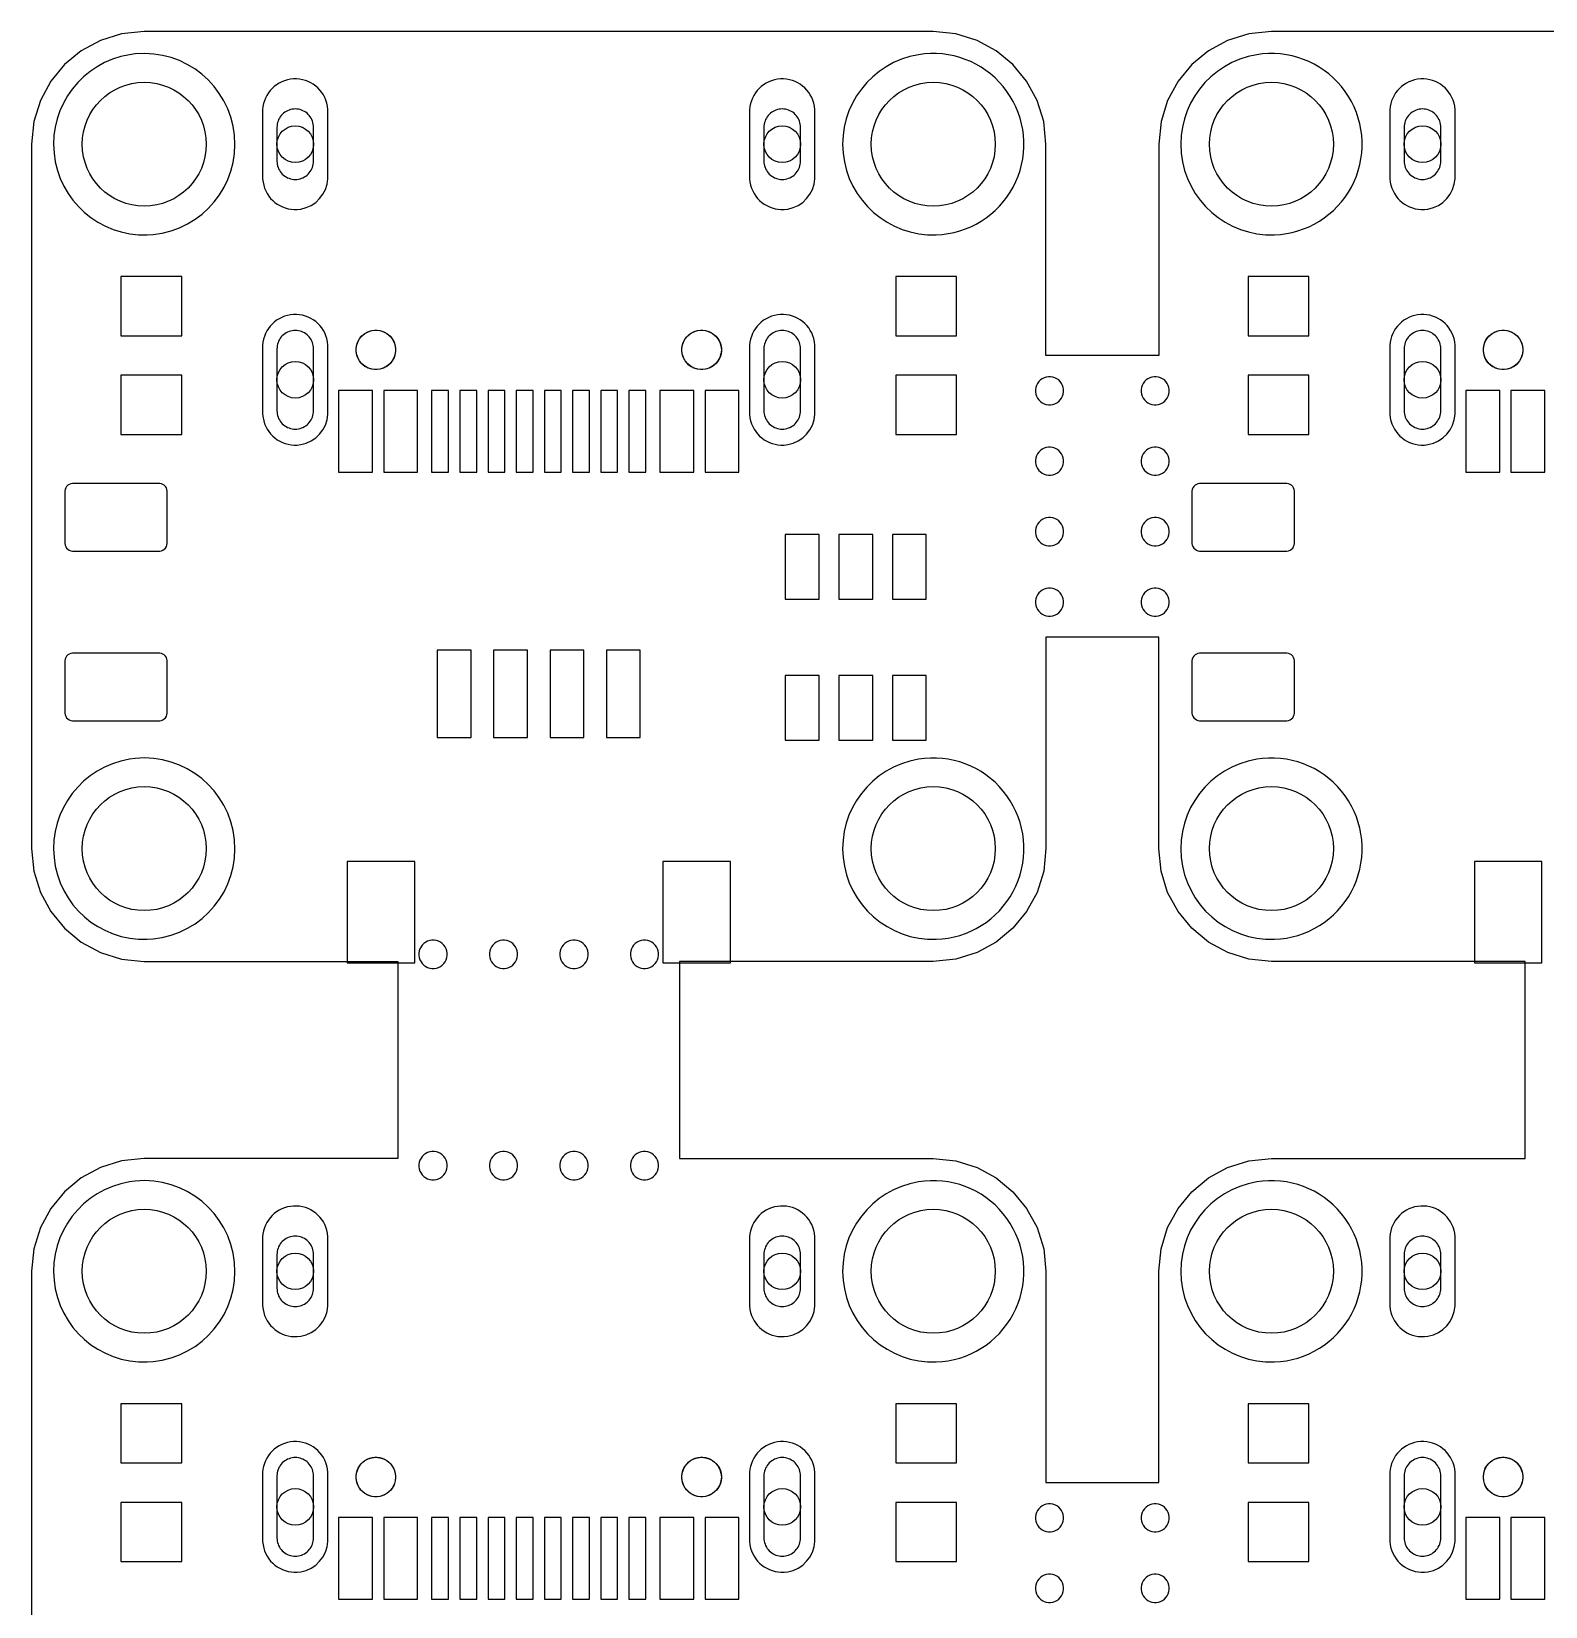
# Model space of a CAD drawing. Header units: millimetres. Extents: x 1 to 99, y 1.7 to 98.2.
# Drawn here: x 1 to 27.86, y 70.3 to 98.25 of the extents above; entities that cross this region are included whole.
import ezdxf

# ---------------------------------------------------------------- set-up
doc = ezdxf.new("R2010")
doc.units = ezdxf.units.MM

msp = doc.modelspace()

# ---------------------------------------------------------------- linework, layer by layer
at = {"layer": '16_copper'}
for points in [[(3.158, 94.649, 1), (2.842, 97.851), (2.738, 97.837, 0.936603), (3.053, 94.642)], [(17.158, 94.649, 1), (16.842, 97.851), (16.738, 97.837, 0.936603), (17.053, 94.642)], [(23.158, 94.649, 1), (22.842, 97.851), (22.738, 97.837, 0.936603), (23.053, 94.642)], [(5.777, 95.099, 0.349916), (6.259, 95.638), (6.259, 96.862), (6.252, 96.926, 0.893656), (5.101, 96.862), (5.101, 95.638), (5.108, 95.574, 0.381721), (5.713, 95.092)], [(14.417, 95.099, 0.349916), (14.899, 95.638), (14.899, 96.862), (14.892, 96.926, 0.893656), (13.741, 96.862), (13.741, 95.638), (13.748, 95.574, 0.381721), (14.353, 95.092)], [(25.777, 95.099, 0.349916), (26.259, 95.638), (26.259, 96.862), (26.252, 96.926, 0.893656), (25.101, 96.862), (25.101, 95.638), (25.108, 95.574, 0.381721), (25.713, 95.092)], [(5.777, 90.919, 0.349916), (6.259, 91.458), (6.259, 92.682), (6.252, 92.746, 0.893656), (5.101, 92.682), (5.101, 91.458), (5.108, 91.394, 0.381721), (5.713, 90.912)], [(14.417, 90.919, 0.349916), (14.899, 91.458), (14.899, 92.682), (14.892, 92.746, 0.893656), (13.741, 92.682), (13.741, 91.458), (13.748, 91.394, 0.381721), (14.353, 90.912)], [(25.777, 90.919, 0.349916), (26.259, 91.458), (26.259, 92.682), (26.252, 92.746, 0.893656), (25.101, 92.682), (25.101, 91.458), (25.108, 91.394, 0.381721), (25.713, 90.912)], [(3.158, 82.149, 1), (2.842, 85.351), (2.738, 85.337, 0.936603), (3.053, 82.142)], [(17.158, 82.149, 1), (16.842, 85.351), (16.738, 85.337, 0.936603), (17.053, 82.142)], [(23.158, 82.149, 1), (22.842, 85.351), (22.738, 85.337, 0.936603), (23.053, 82.142)], [(3.158, 74.649, 1), (2.842, 77.851), (2.738, 77.837, 0.936603), (3.053, 74.642)], [(17.158, 74.649, 1), (16.842, 77.851), (16.738, 77.837, 0.936603), (17.053, 74.642)], [(23.158, 74.649, 1), (22.842, 77.851), (22.738, 77.837, 0.936603), (23.053, 74.642)], [(5.777, 75.099, 0.349916), (6.259, 75.638), (6.259, 76.862), (6.252, 76.926, 0.893656), (5.101, 76.862), (5.101, 75.638), (5.108, 75.574, 0.381721), (5.713, 75.092)], [(14.417, 75.099, 0.349916), (14.899, 75.638), (14.899, 76.862), (14.892, 76.926, 0.893656), (13.741, 76.862), (13.741, 75.638), (13.748, 75.574, 0.381721), (14.353, 75.092)], [(25.777, 75.099, 0.349916), (26.259, 75.638), (26.259, 76.862), (26.252, 76.926, 0.893656), (25.101, 76.862), (25.101, 75.638), (25.108, 75.574, 0.381721), (25.713, 75.092)], [(5.777, 70.919, 0.349916), (6.259, 71.458), (6.259, 72.682), (6.252, 72.746, 0.893656), (5.101, 72.682), (5.101, 71.458), (5.108, 71.394, 0.381721), (5.713, 70.912)], [(14.417, 70.919, 0.349916), (14.899, 71.458), (14.899, 72.682), (14.892, 72.746, 0.893656), (13.741, 72.682), (13.741, 71.458), (13.748, 71.394, 0.381721), (14.353, 70.912)], [(25.777, 70.919, 0.349916), (26.259, 71.458), (26.259, 72.682), (26.252, 72.746, 0.893656), (25.101, 72.682), (25.101, 71.458), (25.108, 71.394, 0.381721), (25.713, 70.912)]]:
    msp.add_lwpolyline(points, format="xyb", close=True, dxfattribs=at)
at = {"layer": '1_copper'}
for points in [[(3.158, 94.649, 1), (2.842, 97.851), (2.738, 97.837, 0.936603), (3.053, 94.642)], [(17.158, 94.649, 1), (16.842, 97.851), (16.738, 97.837, 0.936603), (17.053, 94.642)], [(23.158, 94.649, 1), (22.842, 97.851), (22.738, 97.837, 0.936603), (23.053, 94.642)], [(5.777, 95.099, 0.349916), (6.259, 95.638), (6.259, 96.862), (6.252, 96.926, 0.893656), (5.101, 96.862), (5.101, 95.638), (5.108, 95.574, 0.381721), (5.713, 95.092)], [(14.417, 95.099, 0.349916), (14.899, 95.638), (14.899, 96.862), (14.892, 96.926, 0.893656), (13.741, 96.862), (13.741, 95.638), (13.748, 95.574, 0.381721), (14.353, 95.092)], [(25.777, 95.099, 0.349916), (26.259, 95.638), (26.259, 96.862), (26.252, 96.926, 0.893656), (25.101, 96.862), (25.101, 95.638), (25.108, 95.574, 0.381721), (25.713, 95.092)], [(5.777, 90.919, 0.349916), (6.259, 91.458), (6.259, 92.682), (6.252, 92.746, 0.893656), (5.101, 92.682), (5.101, 91.458), (5.108, 91.394, 0.381721), (5.713, 90.912)], [(14.417, 90.919, 0.349916), (14.899, 91.458), (14.899, 92.682), (14.892, 92.746, 0.893656), (13.741, 92.682), (13.741, 91.458), (13.748, 91.394, 0.381721), (14.353, 90.912)], [(25.777, 90.919, 0.349916), (26.259, 91.458), (26.259, 92.682), (26.252, 92.746, 0.893656), (25.101, 92.682), (25.101, 91.458), (25.108, 91.394, 0.381721), (25.713, 90.912)], [(3.158, 82.149, 1), (2.842, 85.351), (2.738, 85.337, 0.936603), (3.053, 82.142)], [(17.158, 82.149, 1), (16.842, 85.351), (16.738, 85.337, 0.936603), (17.053, 82.142)], [(23.158, 82.149, 1), (22.842, 85.351), (22.738, 85.337, 0.936603), (23.053, 82.142)], [(3.158, 74.649, 1), (2.842, 77.851), (2.738, 77.837, 0.936603), (3.053, 74.642)], [(17.158, 74.649, 1), (16.842, 77.851), (16.738, 77.837, 0.936603), (17.053, 74.642)], [(23.158, 74.649, 1), (22.842, 77.851), (22.738, 77.837, 0.936603), (23.053, 74.642)], [(5.777, 75.099, 0.349916), (6.259, 75.638), (6.259, 76.862), (6.252, 76.926, 0.893656), (5.101, 76.862), (5.101, 75.638), (5.108, 75.574, 0.381721), (5.713, 75.092)], [(14.417, 75.099, 0.349916), (14.899, 75.638), (14.899, 76.862), (14.892, 76.926, 0.893656), (13.741, 76.862), (13.741, 75.638), (13.748, 75.574, 0.381721), (14.353, 75.092)], [(25.777, 75.099, 0.349916), (26.259, 75.638), (26.259, 76.862), (26.252, 76.926, 0.893656), (25.101, 76.862), (25.101, 75.638), (25.108, 75.574, 0.381721), (25.713, 75.092)], [(5.777, 70.919, 0.349916), (6.259, 71.458), (6.259, 72.682), (6.252, 72.746, 0.893656), (5.101, 72.682), (5.101, 71.458), (5.108, 71.394, 0.381721), (5.713, 70.912)], [(14.417, 70.919, 0.349916), (14.899, 71.458), (14.899, 72.682), (14.892, 72.746, 0.893656), (13.741, 72.682), (13.741, 71.458), (13.748, 71.394, 0.381721), (14.353, 70.912)], [(25.777, 70.919, 0.349916), (26.259, 71.458), (26.259, 72.682), (26.252, 72.746, 0.893656), (25.101, 72.682), (25.101, 71.458), (25.108, 71.394, 0.381721), (25.713, 70.912)]]:
    msp.add_lwpolyline(points, format="xyb", close=True, dxfattribs=at)
for points in [[(3.665, 93.9), (2.585, 93.9), (2.585, 92.85), (3.665, 92.85)], [(17.415, 93.9), (16.335, 93.9), (16.335, 92.85), (17.415, 92.85)], [(23.665, 93.9), (22.585, 93.9), (22.585, 92.85), (23.665, 92.85)], [(3.665, 92.15), (2.585, 92.15), (2.585, 91.1), (3.665, 91.1)], [(17.415, 92.15), (16.335, 92.15), (16.335, 91.1), (17.415, 91.1)], [(23.665, 92.15), (22.585, 92.15), (22.585, 91.1), (23.665, 91.1)], [(7.05, 91.88), (6.45, 91.88), (6.45, 90.43), (7.05, 90.43)], [(7.85, 91.88), (7.25, 91.88), (7.25, 90.43), (7.85, 90.43)], [(8.4, 91.88), (8.1, 91.88), (8.1, 90.43), (8.4, 90.43)], [(8.9, 91.88), (8.6, 91.88), (8.6, 90.43), (8.9, 90.43)], [(9.4, 91.88), (9.1, 91.88), (9.1, 90.43), (9.4, 90.43)], [(9.9, 91.88), (9.6, 91.88), (9.6, 90.43), (9.9, 90.43)], [(10.4, 91.88), (10.1, 91.88), (10.1, 90.43), (10.4, 90.43)], [(10.9, 91.88), (10.6, 91.88), (10.6, 90.43), (10.9, 90.43)], [(11.4, 91.88), (11.1, 91.88), (11.1, 90.43), (11.4, 90.43)], [(11.9, 91.88), (11.6, 91.88), (11.6, 90.43), (11.9, 90.43)], [(12.75, 91.88), (12.15, 91.88), (12.15, 90.43), (12.75, 90.43)], [(13.55, 91.88), (12.95, 91.88), (12.95, 90.43), (13.55, 90.43)], [(27.05, 91.88), (26.45, 91.88), (26.45, 90.43), (27.05, 90.43)], [(27.85, 91.88), (27.25, 91.88), (27.25, 90.43), (27.85, 90.43)], [(3.304, 89.036), (3.331, 89.047), (3.356, 89.063), (3.377, 89.084), (3.393, 89.109), (3.404, 89.136), (3.41, 89.165), (3.41, 90.095), (3.404, 90.124), (3.393, 90.151), (3.377, 90.176), (3.356, 90.197), (3.331, 90.213), (3.304, 90.224), (3.275, 90.23), (1.725, 90.23), (1.696, 90.224), (1.669, 90.213), (1.644, 90.197), (1.623, 90.176), (1.607, 90.151), (1.596, 90.124), (1.59, 90.095), (1.59, 89.165), (1.596, 89.136), (1.607, 89.109), (1.623, 89.084), (1.644, 89.063), (1.669, 89.047), (1.696, 89.036), (1.725, 89.03), (3.275, 89.03)], [(23.304, 89.036), (23.331, 89.047), (23.356, 89.063), (23.377, 89.084), (23.393, 89.109), (23.404, 89.136), (23.41, 89.165), (23.41, 90.095), (23.404, 90.124), (23.393, 90.151), (23.377, 90.176), (23.356, 90.197), (23.331, 90.213), (23.304, 90.224), (23.275, 90.23), (21.725, 90.23), (21.696, 90.224), (21.669, 90.213), (21.644, 90.197), (21.623, 90.176), (21.607, 90.151), (21.596, 90.124), (21.59, 90.095), (21.59, 89.165), (21.596, 89.136), (21.607, 89.109), (21.623, 89.084), (21.644, 89.063), (21.669, 89.047), (21.696, 89.036), (21.725, 89.03), (23.275, 89.03)], [(14.975, 89.325), (14.375, 89.325), (14.375, 88.175), (14.975, 88.175)], [(15.925, 89.325), (15.325, 89.325), (15.325, 88.175), (15.925, 88.175)], [(16.875, 89.325), (16.275, 89.325), (16.275, 88.175), (16.875, 88.175)], [(3.304, 86.026), (3.331, 86.037), (3.356, 86.053), (3.377, 86.074), (3.393, 86.099), (3.404, 86.126), (3.41, 86.155), (3.41, 87.085), (3.404, 87.114), (3.393, 87.141), (3.377, 87.166), (3.356, 87.187), (3.331, 87.203), (3.304, 87.214), (3.275, 87.22), (1.725, 87.22), (1.696, 87.214), (1.669, 87.203), (1.644, 87.187), (1.623, 87.166), (1.607, 87.141), (1.596, 87.114), (1.59, 87.085), (1.59, 86.155), (1.596, 86.126), (1.607, 86.099), (1.623, 86.074), (1.644, 86.053), (1.669, 86.037), (1.696, 86.026), (1.725, 86.02), (3.275, 86.02)], [(8.8, 87.275), (8.2, 87.275), (8.2, 85.725), (8.8, 85.725)], [(9.8, 87.275), (9.2, 87.275), (9.2, 85.725), (9.8, 85.725)], [(10.8, 87.275), (10.2, 87.275), (10.2, 85.725), (10.8, 85.725)], [(11.8, 87.275), (11.2, 87.275), (11.2, 85.725), (11.8, 85.725)], [(23.304, 86.026), (23.331, 86.037), (23.356, 86.053), (23.377, 86.074), (23.393, 86.099), (23.404, 86.126), (23.41, 86.155), (23.41, 87.085), (23.404, 87.114), (23.393, 87.141), (23.377, 87.166), (23.356, 87.187), (23.331, 87.203), (23.304, 87.214), (23.275, 87.22), (21.725, 87.22), (21.696, 87.214), (21.669, 87.203), (21.644, 87.187), (21.623, 87.166), (21.607, 87.141), (21.596, 87.114), (21.59, 87.085), (21.59, 86.155), (21.596, 86.126), (21.607, 86.099), (21.623, 86.074), (21.644, 86.053), (21.669, 86.037), (21.696, 86.026), (21.725, 86.02), (23.275, 86.02)], [(14.975, 86.825), (14.375, 86.825), (14.375, 85.675), (14.975, 85.675)], [(15.925, 86.825), (15.325, 86.825), (15.325, 85.675), (15.925, 85.675)], [(16.875, 86.825), (16.275, 86.825), (16.275, 85.675), (16.875, 85.675)], [(7.8, 83.525), (6.6, 83.525), (6.6, 81.725), (7.8, 81.725)], [(13.4, 83.525), (12.2, 83.525), (12.2, 81.725), (13.4, 81.725)], [(27.8, 83.525), (26.6, 83.525), (26.6, 81.725), (27.8, 81.725)], [(3.665, 73.9), (2.585, 73.9), (2.585, 72.85), (3.665, 72.85)], [(17.415, 73.9), (16.335, 73.9), (16.335, 72.85), (17.415, 72.85)], [(23.665, 73.9), (22.585, 73.9), (22.585, 72.85), (23.665, 72.85)], [(3.665, 72.15), (2.585, 72.15), (2.585, 71.1), (3.665, 71.1)], [(17.415, 72.15), (16.335, 72.15), (16.335, 71.1), (17.415, 71.1)], [(23.665, 72.15), (22.585, 72.15), (22.585, 71.1), (23.665, 71.1)], [(7.05, 71.88), (6.45, 71.88), (6.45, 70.43), (7.05, 70.43)], [(7.85, 71.88), (7.25, 71.88), (7.25, 70.43), (7.85, 70.43)], [(8.4, 71.88), (8.1, 71.88), (8.1, 70.43), (8.4, 70.43)], [(8.9, 71.88), (8.6, 71.88), (8.6, 70.43), (8.9, 70.43)], [(9.4, 71.88), (9.1, 71.88), (9.1, 70.43), (9.4, 70.43)], [(9.9, 71.88), (9.6, 71.88), (9.6, 70.43), (9.9, 70.43)], [(10.4, 71.88), (10.1, 71.88), (10.1, 70.43), (10.4, 70.43)], [(10.9, 71.88), (10.6, 71.88), (10.6, 70.43), (10.9, 70.43)], [(11.4, 71.88), (11.1, 71.88), (11.1, 70.43), (11.4, 70.43)], [(11.9, 71.88), (11.6, 71.88), (11.6, 70.43), (11.9, 70.43)], [(12.75, 71.88), (12.15, 71.88), (12.15, 70.43), (12.75, 70.43)], [(13.55, 71.88), (12.95, 71.88), (12.95, 70.43), (13.55, 70.43)], [(27.05, 71.88), (26.45, 71.88), (26.45, 70.43), (27.05, 70.43)], [(27.85, 71.88), (27.25, 71.88), (27.25, 70.43), (27.85, 70.43)]]:
    msp.add_lwpolyline(points, close=True, dxfattribs=at)
at = {"layer": 'drills_NPTH'}
for centre in [(7.11, 92.6), (12.89, 92.6), (27.11, 92.6), (7.11, 72.6), (12.89, 72.6), (27.11, 72.6)]:
    msp.add_circle(centre, 0.35, dxfattribs=at)
at = {"layer": 'drills_PTH'}
for centre in [(5.68, 96.25), (14.32, 96.25), (25.68, 96.25), (5.68, 92.07), (14.32, 92.07), (25.68, 92.07), (5.68, 76.25), (14.32, 76.25), (25.68, 76.25), (5.68, 72.07), (14.32, 72.07), (25.68, 72.07)]:
    msp.add_circle(centre, 0.325, dxfattribs=at)
at = {"layer": 'drills_via_1_16'}
for centre in [(3, 96.25), (17, 96.25), (23, 96.25), (3, 83.75), (17, 83.75), (23, 83.75), (3, 76.25), (17, 76.25), (23, 76.25)]:
    msp.add_circle(centre, 1.1, dxfattribs=at)
at = {"layer": 'holes'}
for points in [[(5.355, 95.95), (5.356, 95.922), (5.36, 95.894), (5.366, 95.866), (5.375, 95.839), (5.385, 95.813), (5.399, 95.788), (5.414, 95.764), (5.431, 95.741), (5.45, 95.72), (5.471, 95.701), (5.494, 95.684), (5.518, 95.669), (5.543, 95.655), (5.569, 95.645), (5.596, 95.636), (5.624, 95.63), (5.652, 95.626), (5.68, 95.625), (5.708, 95.626), (5.736, 95.63), (5.764, 95.636), (5.791, 95.645), (5.817, 95.655), (5.843, 95.669), (5.866, 95.684), (5.889, 95.701), (5.91, 95.72), (5.929, 95.741), (5.946, 95.764), (5.961, 95.788), (5.975, 95.813), (5.985, 95.839), (5.994, 95.866), (6, 95.894), (6.004, 95.922), (6.005, 95.95), (6.005, 96.55), (6.004, 96.578), (6, 96.606), (5.994, 96.634), (5.985, 96.661), (5.975, 96.687), (5.961, 96.713), (5.946, 96.736), (5.929, 96.759), (5.91, 96.78), (5.889, 96.799), (5.866, 96.816), (5.843, 96.831), (5.817, 96.845), (5.791, 96.855), (5.764, 96.864), (5.736, 96.87), (5.708, 96.874), (5.68, 96.875), (5.652, 96.874), (5.624, 96.87), (5.596, 96.864), (5.569, 96.855), (5.543, 96.845), (5.518, 96.831), (5.494, 96.816), (5.471, 96.799), (5.45, 96.78), (5.431, 96.759), (5.414, 96.736), (5.399, 96.713), (5.385, 96.687), (5.375, 96.661), (5.366, 96.634), (5.36, 96.606), (5.356, 96.578), (5.355, 96.55), (5.355, 95.95)], [(13.995, 95.95), (13.996, 95.922), (14, 95.894), (14.006, 95.866), (14.015, 95.839), (14.025, 95.813), (14.039, 95.788), (14.054, 95.764), (14.071, 95.741), (14.09, 95.72), (14.111, 95.701), (14.134, 95.684), (14.158, 95.669), (14.183, 95.655), (14.209, 95.645), (14.236, 95.636), (14.264, 95.63), (14.292, 95.626), (14.32, 95.625), (14.348, 95.626), (14.376, 95.63), (14.404, 95.636), (14.431, 95.645), (14.457, 95.655), (14.482, 95.669), (14.506, 95.684), (14.529, 95.701), (14.55, 95.72), (14.569, 95.741), (14.586, 95.764), (14.601, 95.788), (14.615, 95.813), (14.625, 95.839), (14.634, 95.866), (14.64, 95.894), (14.644, 95.922), (14.645, 95.95), (14.645, 96.55), (14.644, 96.578), (14.64, 96.606), (14.634, 96.634), (14.625, 96.661), (14.615, 96.687), (14.601, 96.713), (14.586, 96.736), (14.569, 96.759), (14.55, 96.78), (14.529, 96.799), (14.506, 96.816), (14.482, 96.831), (14.457, 96.845), (14.431, 96.855), (14.404, 96.864), (14.376, 96.87), (14.348, 96.874), (14.32, 96.875), (14.292, 96.874), (14.264, 96.87), (14.236, 96.864), (14.209, 96.855), (14.183, 96.845), (14.158, 96.831), (14.134, 96.816), (14.111, 96.799), (14.09, 96.78), (14.071, 96.759), (14.054, 96.736), (14.039, 96.713), (14.025, 96.687), (14.015, 96.661), (14.006, 96.634), (14, 96.606), (13.996, 96.578), (13.995, 96.55), (13.995, 95.95)], [(25.355, 95.95), (25.356, 95.922), (25.36, 95.894), (25.366, 95.866), (25.375, 95.839), (25.385, 95.813), (25.399, 95.788), (25.414, 95.764), (25.431, 95.741), (25.45, 95.72), (25.471, 95.701), (25.494, 95.684), (25.518, 95.669), (25.543, 95.655), (25.569, 95.645), (25.596, 95.636), (25.624, 95.63), (25.652, 95.626), (25.68, 95.625), (25.708, 95.626), (25.736, 95.63), (25.764, 95.636), (25.791, 95.645), (25.817, 95.655), (25.843, 95.669), (25.866, 95.684), (25.889, 95.701), (25.91, 95.72), (25.929, 95.741), (25.946, 95.764), (25.961, 95.788), (25.975, 95.813), (25.985, 95.839), (25.994, 95.866), (26, 95.894), (26.004, 95.922), (26.005, 95.95), (26.005, 96.55), (26.004, 96.578), (26, 96.606), (25.994, 96.634), (25.985, 96.661), (25.975, 96.687), (25.961, 96.713), (25.946, 96.736), (25.929, 96.759), (25.91, 96.78), (25.889, 96.799), (25.866, 96.816), (25.843, 96.831), (25.817, 96.845), (25.791, 96.855), (25.764, 96.864), (25.736, 96.87), (25.708, 96.874), (25.68, 96.875), (25.652, 96.874), (25.624, 96.87), (25.596, 96.864), (25.569, 96.855), (25.543, 96.845), (25.518, 96.831), (25.494, 96.816), (25.471, 96.799), (25.45, 96.78), (25.431, 96.759), (25.414, 96.736), (25.399, 96.713), (25.385, 96.687), (25.375, 96.661), (25.366, 96.634), (25.36, 96.606), (25.356, 96.578), (25.355, 96.55), (25.355, 95.95)], [(5.355, 91.52), (5.356, 91.492), (5.36, 91.464), (5.366, 91.436), (5.375, 91.409), (5.385, 91.383), (5.399, 91.358), (5.414, 91.334), (5.431, 91.311), (5.45, 91.29), (5.471, 91.271), (5.494, 91.254), (5.518, 91.239), (5.543, 91.225), (5.569, 91.215), (5.596, 91.206), (5.624, 91.2), (5.652, 91.196), (5.68, 91.195), (5.708, 91.196), (5.736, 91.2), (5.764, 91.206), (5.791, 91.215), (5.817, 91.225), (5.843, 91.239), (5.866, 91.254), (5.889, 91.271), (5.91, 91.29), (5.929, 91.311), (5.946, 91.334), (5.961, 91.358), (5.975, 91.383), (5.985, 91.409), (5.994, 91.436), (6, 91.464), (6.004, 91.492), (6.005, 91.52), (6.005, 92.62), (6.004, 92.648), (6, 92.676), (5.994, 92.704), (5.985, 92.731), (5.975, 92.757), (5.961, 92.782), (5.946, 92.806), (5.929, 92.829), (5.91, 92.85), (5.889, 92.869), (5.866, 92.886), (5.843, 92.901), (5.817, 92.915), (5.791, 92.925), (5.764, 92.934), (5.736, 92.94), (5.708, 92.944), (5.68, 92.945), (5.652, 92.944), (5.624, 92.94), (5.596, 92.934), (5.569, 92.925), (5.543, 92.915), (5.518, 92.901), (5.494, 92.886), (5.471, 92.869), (5.45, 92.85), (5.431, 92.829), (5.414, 92.806), (5.399, 92.782), (5.385, 92.757), (5.375, 92.731), (5.366, 92.704), (5.36, 92.676), (5.356, 92.648), (5.355, 92.62), (5.355, 91.52)], [(6.76, 92.623), (6.766, 92.668), (6.778, 92.713), (6.795, 92.755), (6.818, 92.795), (6.846, 92.831), (6.879, 92.864), (6.915, 92.892), (6.955, 92.915), (6.997, 92.932), (7.042, 92.944), (7.087, 92.95), (7.133, 92.95), (7.178, 92.944), (7.223, 92.932), (7.265, 92.915), (7.305, 92.892), (7.341, 92.864), (7.374, 92.831), (7.402, 92.795), (7.425, 92.755), (7.442, 92.713), (7.454, 92.668), (7.46, 92.623), (7.46, 92.577), (7.454, 92.532), (7.442, 92.487), (7.425, 92.445), (7.402, 92.405), (7.374, 92.369), (7.341, 92.336), (7.305, 92.308), (7.265, 92.285), (7.223, 92.268), (7.178, 92.256), (7.133, 92.25), (7.087, 92.25), (7.042, 92.256), (6.997, 92.268), (6.955, 92.285), (6.915, 92.308), (6.879, 92.336), (6.846, 92.369), (6.818, 92.405), (6.795, 92.445), (6.778, 92.487), (6.766, 92.532), (6.76, 92.577), (6.76, 92.623)], [(12.54, 92.623), (12.546, 92.668), (12.558, 92.713), (12.575, 92.755), (12.598, 92.795), (12.626, 92.831), (12.659, 92.864), (12.695, 92.892), (12.735, 92.915), (12.777, 92.932), (12.822, 92.944), (12.867, 92.95), (12.913, 92.95), (12.958, 92.944), (13.003, 92.932), (13.045, 92.915), (13.085, 92.892), (13.121, 92.864), (13.154, 92.831), (13.182, 92.795), (13.205, 92.755), (13.222, 92.713), (13.234, 92.668), (13.24, 92.623), (13.24, 92.577), (13.234, 92.532), (13.222, 92.487), (13.205, 92.445), (13.182, 92.405), (13.154, 92.369), (13.121, 92.336), (13.085, 92.308), (13.045, 92.285), (13.003, 92.268), (12.958, 92.256), (12.913, 92.25), (12.867, 92.25), (12.822, 92.256), (12.777, 92.268), (12.735, 92.285), (12.695, 92.308), (12.659, 92.336), (12.626, 92.369), (12.598, 92.405), (12.575, 92.445), (12.558, 92.487), (12.546, 92.532), (12.54, 92.577), (12.54, 92.623)], [(13.995, 91.52), (13.996, 91.492), (14, 91.464), (14.006, 91.436), (14.015, 91.409), (14.025, 91.383), (14.039, 91.358), (14.054, 91.334), (14.071, 91.311), (14.09, 91.29), (14.111, 91.271), (14.134, 91.254), (14.158, 91.239), (14.183, 91.225), (14.209, 91.215), (14.236, 91.206), (14.264, 91.2), (14.292, 91.196), (14.32, 91.195), (14.348, 91.196), (14.376, 91.2), (14.404, 91.206), (14.431, 91.215), (14.457, 91.225), (14.482, 91.239), (14.506, 91.254), (14.529, 91.271), (14.55, 91.29), (14.569, 91.311), (14.586, 91.334), (14.601, 91.358), (14.615, 91.383), (14.625, 91.409), (14.634, 91.436), (14.64, 91.464), (14.644, 91.492), (14.645, 91.52), (14.645, 92.62), (14.644, 92.648), (14.64, 92.676), (14.634, 92.704), (14.625, 92.731), (14.615, 92.757), (14.601, 92.782), (14.586, 92.806), (14.569, 92.829), (14.55, 92.85), (14.529, 92.869), (14.506, 92.886), (14.482, 92.901), (14.457, 92.915), (14.431, 92.925), (14.404, 92.934), (14.376, 92.94), (14.348, 92.944), (14.32, 92.945), (14.292, 92.944), (14.264, 92.94), (14.236, 92.934), (14.209, 92.925), (14.183, 92.915), (14.158, 92.901), (14.134, 92.886), (14.111, 92.869), (14.09, 92.85), (14.071, 92.829), (14.054, 92.806), (14.039, 92.782), (14.025, 92.757), (14.015, 92.731), (14.006, 92.704), (14, 92.676), (13.996, 92.648), (13.995, 92.62), (13.995, 91.52)], [(25.355, 91.52), (25.356, 91.492), (25.36, 91.464), (25.366, 91.436), (25.375, 91.409), (25.385, 91.383), (25.399, 91.358), (25.414, 91.334), (25.431, 91.311), (25.45, 91.29), (25.471, 91.271), (25.494, 91.254), (25.518, 91.239), (25.543, 91.225), (25.569, 91.215), (25.596, 91.206), (25.624, 91.2), (25.652, 91.196), (25.68, 91.195), (25.708, 91.196), (25.736, 91.2), (25.764, 91.206), (25.791, 91.215), (25.817, 91.225), (25.843, 91.239), (25.866, 91.254), (25.889, 91.271), (25.91, 91.29), (25.929, 91.311), (25.946, 91.334), (25.961, 91.358), (25.975, 91.383), (25.985, 91.409), (25.994, 91.436), (26, 91.464), (26.004, 91.492), (26.005, 91.52), (26.005, 92.62), (26.004, 92.648), (26, 92.676), (25.994, 92.704), (25.985, 92.731), (25.975, 92.757), (25.961, 92.782), (25.946, 92.806), (25.929, 92.829), (25.91, 92.85), (25.889, 92.869), (25.866, 92.886), (25.843, 92.901), (25.817, 92.915), (25.791, 92.925), (25.764, 92.934), (25.736, 92.94), (25.708, 92.944), (25.68, 92.945), (25.652, 92.944), (25.624, 92.94), (25.596, 92.934), (25.569, 92.925), (25.543, 92.915), (25.518, 92.901), (25.494, 92.886), (25.471, 92.869), (25.45, 92.85), (25.431, 92.829), (25.414, 92.806), (25.399, 92.782), (25.385, 92.757), (25.375, 92.731), (25.366, 92.704), (25.36, 92.676), (25.356, 92.648), (25.355, 92.62), (25.355, 91.52)], [(26.76, 92.623), (26.766, 92.668), (26.778, 92.713), (26.795, 92.755), (26.818, 92.795), (26.846, 92.831), (26.879, 92.864), (26.915, 92.892), (26.955, 92.915), (26.997, 92.932), (27.042, 92.944), (27.087, 92.95), (27.133, 92.95), (27.178, 92.944), (27.223, 92.932), (27.265, 92.915), (27.305, 92.892), (27.341, 92.864), (27.374, 92.831), (27.402, 92.795), (27.425, 92.755), (27.442, 92.713), (27.454, 92.668), (27.46, 92.623), (27.46, 92.577), (27.454, 92.532), (27.442, 92.487), (27.425, 92.445), (27.402, 92.405), (27.374, 92.369), (27.341, 92.336), (27.305, 92.308), (27.265, 92.285), (27.223, 92.268), (27.178, 92.256), (27.133, 92.25), (27.087, 92.25), (27.042, 92.256), (26.997, 92.268), (26.955, 92.285), (26.915, 92.308), (26.879, 92.336), (26.846, 92.369), (26.818, 92.405), (26.795, 92.445), (26.778, 92.487), (26.766, 92.532), (26.76, 92.577), (26.76, 92.623)], [(19.312, 91.855), (19.312, 91.895), (19.306, 91.934), (19.294, 91.971), (19.276, 92.006), (19.253, 92.038), (19.225, 92.066), (19.194, 92.089), (19.158, 92.107), (19.121, 92.119), (19.082, 92.125), (19.043, 92.125), (19.004, 92.119), (18.967, 92.107), (18.931, 92.089), (18.9, 92.066), (18.872, 92.038), (18.849, 92.006), (18.831, 91.971), (18.819, 91.934), (18.812, 91.895), (18.812, 91.855), (18.819, 91.816), (18.831, 91.779), (18.849, 91.744), (18.872, 91.712), (18.9, 91.684), (18.931, 91.661), (18.967, 91.643), (19.004, 91.631), (19.043, 91.625), (19.082, 91.625), (19.121, 91.631), (19.158, 91.643), (19.194, 91.661), (19.225, 91.684), (19.253, 91.712), (19.276, 91.744), (19.294, 91.779), (19.306, 91.816), (19.312, 91.855)], [(21.188, 91.855), (21.188, 91.895), (21.181, 91.934), (21.169, 91.971), (21.151, 92.006), (21.128, 92.038), (21.1, 92.066), (21.069, 92.089), (21.033, 92.107), (20.996, 92.119), (20.957, 92.125), (20.918, 92.125), (20.879, 92.119), (20.842, 92.107), (20.806, 92.089), (20.775, 92.066), (20.747, 92.038), (20.724, 92.006), (20.706, 91.971), (20.694, 91.934), (20.688, 91.895), (20.688, 91.855), (20.694, 91.816), (20.706, 91.779), (20.724, 91.744), (20.747, 91.712), (20.775, 91.684), (20.806, 91.661), (20.842, 91.643), (20.879, 91.631), (20.918, 91.625), (20.957, 91.625), (20.996, 91.631), (21.033, 91.643), (21.069, 91.661), (21.1, 91.684), (21.128, 91.712), (21.151, 91.744), (21.169, 91.779), (21.181, 91.816), (21.188, 91.855)], [(19.312, 90.605), (19.312, 90.645), (19.306, 90.684), (19.294, 90.721), (19.276, 90.756), (19.253, 90.788), (19.225, 90.816), (19.194, 90.839), (19.158, 90.857), (19.121, 90.869), (19.082, 90.875), (19.043, 90.875), (19.004, 90.869), (18.967, 90.857), (18.931, 90.839), (18.9, 90.816), (18.872, 90.788), (18.849, 90.756), (18.831, 90.721), (18.819, 90.684), (18.812, 90.645), (18.812, 90.605), (18.819, 90.566), (18.831, 90.529), (18.849, 90.494), (18.872, 90.462), (18.9, 90.434), (18.931, 90.411), (18.967, 90.393), (19.004, 90.381), (19.043, 90.375), (19.082, 90.375), (19.121, 90.381), (19.158, 90.393), (19.194, 90.411), (19.225, 90.434), (19.253, 90.462), (19.276, 90.494), (19.294, 90.529), (19.306, 90.566), (19.312, 90.605)], [(21.188, 90.605), (21.188, 90.645), (21.181, 90.684), (21.169, 90.721), (21.151, 90.756), (21.128, 90.788), (21.1, 90.816), (21.069, 90.839), (21.033, 90.857), (20.996, 90.869), (20.957, 90.875), (20.918, 90.875), (20.879, 90.869), (20.842, 90.857), (20.806, 90.839), (20.775, 90.816), (20.747, 90.788), (20.724, 90.756), (20.706, 90.721), (20.694, 90.684), (20.688, 90.645), (20.688, 90.605), (20.694, 90.566), (20.706, 90.529), (20.724, 90.494), (20.747, 90.462), (20.775, 90.434), (20.806, 90.411), (20.842, 90.393), (20.879, 90.381), (20.918, 90.375), (20.957, 90.375), (20.996, 90.381), (21.033, 90.393), (21.069, 90.411), (21.1, 90.434), (21.128, 90.462), (21.151, 90.494), (21.169, 90.529), (21.181, 90.566), (21.188, 90.605)], [(19.312, 89.355), (19.312, 89.395), (19.306, 89.434), (19.294, 89.471), (19.276, 89.506), (19.253, 89.538), (19.225, 89.566), (19.194, 89.589), (19.158, 89.607), (19.121, 89.619), (19.082, 89.625), (19.043, 89.625), (19.004, 89.619), (18.967, 89.607), (18.931, 89.589), (18.9, 89.566), (18.872, 89.538), (18.849, 89.506), (18.831, 89.471), (18.819, 89.434), (18.812, 89.395), (18.812, 89.355), (18.819, 89.316), (18.831, 89.279), (18.849, 89.244), (18.872, 89.212), (18.9, 89.184), (18.931, 89.161), (18.967, 89.143), (19.004, 89.131), (19.043, 89.125), (19.082, 89.125), (19.121, 89.131), (19.158, 89.143), (19.194, 89.161), (19.225, 89.184), (19.253, 89.212), (19.276, 89.244), (19.294, 89.279), (19.306, 89.316), (19.312, 89.355)], [(21.188, 89.355), (21.188, 89.395), (21.181, 89.434), (21.169, 89.471), (21.151, 89.506), (21.128, 89.538), (21.1, 89.566), (21.069, 89.589), (21.033, 89.607), (20.996, 89.619), (20.957, 89.625), (20.918, 89.625), (20.879, 89.619), (20.842, 89.607), (20.806, 89.589), (20.775, 89.566), (20.747, 89.538), (20.724, 89.506), (20.706, 89.471), (20.694, 89.434), (20.688, 89.395), (20.688, 89.355), (20.694, 89.316), (20.706, 89.279), (20.724, 89.244), (20.747, 89.212), (20.775, 89.184), (20.806, 89.161), (20.842, 89.143), (20.879, 89.131), (20.918, 89.125), (20.957, 89.125), (20.996, 89.131), (21.033, 89.143), (21.069, 89.161), (21.1, 89.184), (21.128, 89.212), (21.151, 89.244), (21.169, 89.279), (21.181, 89.316), (21.188, 89.355)], [(19.312, 88.105), (19.312, 88.145), (19.306, 88.184), (19.294, 88.221), (19.276, 88.256), (19.253, 88.288), (19.225, 88.316), (19.194, 88.339), (19.158, 88.357), (19.121, 88.369), (19.082, 88.375), (19.043, 88.375), (19.004, 88.369), (18.967, 88.357), (18.931, 88.339), (18.9, 88.316), (18.872, 88.288), (18.849, 88.256), (18.831, 88.221), (18.819, 88.184), (18.812, 88.145), (18.812, 88.105), (18.819, 88.066), (18.831, 88.029), (18.849, 87.994), (18.872, 87.962), (18.9, 87.934), (18.931, 87.911), (18.967, 87.893), (19.004, 87.881), (19.043, 87.875), (19.082, 87.875), (19.121, 87.881), (19.158, 87.893), (19.194, 87.911), (19.225, 87.934), (19.253, 87.962), (19.276, 87.994), (19.294, 88.029), (19.306, 88.066), (19.312, 88.105)], [(21.188, 88.105), (21.188, 88.145), (21.181, 88.184), (21.169, 88.221), (21.151, 88.256), (21.128, 88.288), (21.1, 88.316), (21.069, 88.339), (21.033, 88.357), (20.996, 88.369), (20.957, 88.375), (20.918, 88.375), (20.879, 88.369), (20.842, 88.357), (20.806, 88.339), (20.775, 88.316), (20.747, 88.288), (20.724, 88.256), (20.706, 88.221), (20.694, 88.184), (20.688, 88.145), (20.688, 88.105), (20.694, 88.066), (20.706, 88.029), (20.724, 87.994), (20.747, 87.962), (20.775, 87.934), (20.806, 87.911), (20.842, 87.893), (20.879, 87.881), (20.918, 87.875), (20.957, 87.875), (20.996, 87.881), (21.033, 87.893), (21.069, 87.911), (21.1, 87.934), (21.128, 87.962), (21.151, 87.994), (21.169, 88.029), (21.181, 88.066), (21.188, 88.105)], [(12.5, 78.25), (17, 78.25), (17.402, 78.209), (17.777, 78.092), (18.116, 77.907), (18.412, 77.662), (18.657, 77.366), (18.842, 77.026), (18.959, 76.652), (19, 76.25), (19, 72.5), (21, 72.5), (21, 76.25), (21.041, 76.652), (21.158, 77.027), (21.343, 77.366), (21.588, 77.662), (21.884, 77.907), (22.223, 78.092), (22.598, 78.209), (23, 78.25), (27.5, 78.25), (27.5, 81.75), (23, 81.75), (22.598, 81.791), (22.224, 81.908), (21.884, 82.093), (21.588, 82.337), (21.343, 82.634), (21.158, 82.973), (21.041, 83.348), (21, 83.75), (21, 87.5), (19, 87.5), (19, 83.75), (18.959, 83.348), (18.842, 82.973), (18.657, 82.634), (18.412, 82.338), (18.116, 82.093), (17.776, 81.908), (17.402, 81.791), (17, 81.75), (12.5, 81.75), (12.5, 78.25)], [(8.375, 81.855), (8.375, 81.895), (8.369, 81.934), (8.357, 81.971), (8.339, 82.006), (8.316, 82.038), (8.288, 82.066), (8.256, 82.089), (8.221, 82.107), (8.184, 82.119), (8.145, 82.125), (8.105, 82.125), (8.066, 82.119), (8.029, 82.107), (7.994, 82.089), (7.962, 82.066), (7.934, 82.038), (7.911, 82.006), (7.893, 81.971), (7.881, 81.934), (7.875, 81.895), (7.875, 81.855), (7.881, 81.816), (7.893, 81.779), (7.911, 81.744), (7.934, 81.712), (7.962, 81.684), (7.994, 81.661), (8.029, 81.643), (8.066, 81.631), (8.105, 81.625), (8.145, 81.625), (8.184, 81.631), (8.221, 81.643), (8.256, 81.661), (8.288, 81.684), (8.316, 81.712), (8.339, 81.744), (8.357, 81.779), (8.369, 81.816), (8.375, 81.855)], [(9.625, 81.855), (9.625, 81.895), (9.619, 81.934), (9.607, 81.971), (9.589, 82.006), (9.566, 82.038), (9.538, 82.066), (9.506, 82.089), (9.471, 82.107), (9.434, 82.119), (9.395, 82.125), (9.355, 82.125), (9.316, 82.119), (9.279, 82.107), (9.244, 82.089), (9.212, 82.066), (9.184, 82.038), (9.161, 82.006), (9.143, 81.971), (9.131, 81.934), (9.125, 81.895), (9.125, 81.855), (9.131, 81.816), (9.143, 81.779), (9.161, 81.744), (9.184, 81.712), (9.212, 81.684), (9.244, 81.661), (9.279, 81.643), (9.316, 81.631), (9.355, 81.625), (9.395, 81.625), (9.434, 81.631), (9.471, 81.643), (9.506, 81.661), (9.538, 81.684), (9.566, 81.712), (9.589, 81.744), (9.607, 81.779), (9.619, 81.816), (9.625, 81.855)], [(10.875, 81.855), (10.875, 81.895), (10.869, 81.934), (10.857, 81.971), (10.839, 82.006), (10.816, 82.038), (10.788, 82.066), (10.756, 82.089), (10.721, 82.107), (10.684, 82.119), (10.645, 82.125), (10.605, 82.125), (10.566, 82.119), (10.529, 82.107), (10.494, 82.089), (10.462, 82.066), (10.434, 82.038), (10.411, 82.006), (10.393, 81.971), (10.381, 81.934), (10.375, 81.895), (10.375, 81.855), (10.381, 81.816), (10.393, 81.779), (10.411, 81.744), (10.434, 81.712), (10.462, 81.684), (10.494, 81.661), (10.529, 81.643), (10.566, 81.631), (10.605, 81.625), (10.645, 81.625), (10.684, 81.631), (10.721, 81.643), (10.756, 81.661), (10.788, 81.684), (10.816, 81.712), (10.839, 81.744), (10.857, 81.779), (10.869, 81.816), (10.875, 81.855)], [(12.125, 81.855), (12.125, 81.895), (12.119, 81.934), (12.107, 81.971), (12.089, 82.006), (12.066, 82.038), (12.038, 82.066), (12.006, 82.089), (11.971, 82.107), (11.934, 82.119), (11.895, 82.125), (11.855, 82.125), (11.816, 82.119), (11.779, 82.107), (11.744, 82.089), (11.712, 82.066), (11.684, 82.038), (11.661, 82.006), (11.643, 81.971), (11.631, 81.934), (11.625, 81.895), (11.625, 81.855), (11.631, 81.816), (11.643, 81.779), (11.661, 81.744), (11.684, 81.712), (11.712, 81.684), (11.744, 81.661), (11.779, 81.643), (11.816, 81.631), (11.855, 81.625), (11.895, 81.625), (11.934, 81.631), (11.971, 81.643), (12.006, 81.661), (12.038, 81.684), (12.066, 81.712), (12.089, 81.744), (12.107, 81.779), (12.119, 81.816), (12.125, 81.855)], [(8.375, 78.105), (8.375, 78.145), (8.369, 78.184), (8.357, 78.221), (8.339, 78.256), (8.316, 78.288), (8.288, 78.316), (8.256, 78.339), (8.221, 78.357), (8.184, 78.369), (8.145, 78.375), (8.105, 78.375), (8.066, 78.369), (8.029, 78.357), (7.994, 78.339), (7.962, 78.316), (7.934, 78.288), (7.911, 78.256), (7.893, 78.221), (7.881, 78.184), (7.875, 78.145), (7.875, 78.105), (7.881, 78.066), (7.893, 78.029), (7.911, 77.994), (7.934, 77.962), (7.962, 77.934), (7.994, 77.911), (8.029, 77.893), (8.066, 77.881), (8.105, 77.875), (8.145, 77.875), (8.184, 77.881), (8.221, 77.893), (8.256, 77.911), (8.288, 77.934), (8.316, 77.962), (8.339, 77.994), (8.357, 78.029), (8.369, 78.066), (8.375, 78.105)], [(9.625, 78.105), (9.625, 78.145), (9.619, 78.184), (9.607, 78.221), (9.589, 78.256), (9.566, 78.288), (9.538, 78.316), (9.506, 78.339), (9.471, 78.357), (9.434, 78.369), (9.395, 78.375), (9.355, 78.375), (9.316, 78.369), (9.279, 78.357), (9.244, 78.339), (9.212, 78.316), (9.184, 78.288), (9.161, 78.256), (9.143, 78.221), (9.131, 78.184), (9.125, 78.145), (9.125, 78.105), (9.131, 78.066), (9.143, 78.029), (9.161, 77.994), (9.184, 77.962), (9.212, 77.934), (9.244, 77.911), (9.279, 77.893), (9.316, 77.881), (9.355, 77.875), (9.395, 77.875), (9.434, 77.881), (9.471, 77.893), (9.506, 77.911), (9.538, 77.934), (9.566, 77.962), (9.589, 77.994), (9.607, 78.029), (9.619, 78.066), (9.625, 78.105)], [(10.875, 78.105), (10.875, 78.145), (10.869, 78.184), (10.857, 78.221), (10.839, 78.256), (10.816, 78.288), (10.788, 78.316), (10.756, 78.339), (10.721, 78.357), (10.684, 78.369), (10.645, 78.375), (10.605, 78.375), (10.566, 78.369), (10.529, 78.357), (10.494, 78.339), (10.462, 78.316), (10.434, 78.288), (10.411, 78.256), (10.393, 78.221), (10.381, 78.184), (10.375, 78.145), (10.375, 78.105), (10.381, 78.066), (10.393, 78.029), (10.411, 77.994), (10.434, 77.962), (10.462, 77.934), (10.494, 77.911), (10.529, 77.893), (10.566, 77.881), (10.605, 77.875), (10.645, 77.875), (10.684, 77.881), (10.721, 77.893), (10.756, 77.911), (10.788, 77.934), (10.816, 77.962), (10.839, 77.994), (10.857, 78.029), (10.869, 78.066), (10.875, 78.105)], [(12.125, 78.105), (12.125, 78.145), (12.119, 78.184), (12.107, 78.221), (12.089, 78.256), (12.066, 78.288), (12.038, 78.316), (12.006, 78.339), (11.971, 78.357), (11.934, 78.369), (11.895, 78.375), (11.855, 78.375), (11.816, 78.369), (11.779, 78.357), (11.744, 78.339), (11.712, 78.316), (11.684, 78.288), (11.661, 78.256), (11.643, 78.221), (11.631, 78.184), (11.625, 78.145), (11.625, 78.105), (11.631, 78.066), (11.643, 78.029), (11.661, 77.994), (11.684, 77.962), (11.712, 77.934), (11.744, 77.911), (11.779, 77.893), (11.816, 77.881), (11.855, 77.875), (11.895, 77.875), (11.934, 77.881), (11.971, 77.893), (12.006, 77.911), (12.038, 77.934), (12.066, 77.962), (12.089, 77.994), (12.107, 78.029), (12.119, 78.066), (12.125, 78.105)], [(5.355, 75.95), (5.356, 75.922), (5.36, 75.894), (5.366, 75.866), (5.375, 75.839), (5.385, 75.813), (5.399, 75.788), (5.414, 75.764), (5.431, 75.741), (5.45, 75.72), (5.471, 75.701), (5.494, 75.684), (5.518, 75.669), (5.543, 75.655), (5.569, 75.645), (5.596, 75.636), (5.624, 75.63), (5.652, 75.626), (5.68, 75.625), (5.708, 75.626), (5.736, 75.63), (5.764, 75.636), (5.791, 75.645), (5.817, 75.655), (5.843, 75.669), (5.866, 75.684), (5.889, 75.701), (5.91, 75.72), (5.929, 75.741), (5.946, 75.764), (5.961, 75.788), (5.975, 75.813), (5.985, 75.839), (5.994, 75.866), (6, 75.894), (6.004, 75.922), (6.005, 75.95), (6.005, 76.55), (6.004, 76.578), (6, 76.606), (5.994, 76.634), (5.985, 76.661), (5.975, 76.687), (5.961, 76.713), (5.946, 76.736), (5.929, 76.759), (5.91, 76.78), (5.889, 76.799), (5.866, 76.816), (5.843, 76.831), (5.817, 76.845), (5.791, 76.855), (5.764, 76.864), (5.736, 76.87), (5.708, 76.874), (5.68, 76.875), (5.652, 76.874), (5.624, 76.87), (5.596, 76.864), (5.569, 76.855), (5.543, 76.845), (5.518, 76.831), (5.494, 76.816), (5.471, 76.799), (5.45, 76.78), (5.431, 76.759), (5.414, 76.736), (5.399, 76.713), (5.385, 76.687), (5.375, 76.661), (5.366, 76.634), (5.36, 76.606), (5.356, 76.578), (5.355, 76.55), (5.355, 75.95)], [(13.995, 75.95), (13.996, 75.922), (14, 75.894), (14.006, 75.866), (14.015, 75.839), (14.025, 75.813), (14.039, 75.788), (14.054, 75.764), (14.071, 75.741), (14.09, 75.72), (14.111, 75.701), (14.134, 75.684), (14.158, 75.669), (14.183, 75.655), (14.209, 75.645), (14.236, 75.636), (14.264, 75.63), (14.292, 75.626), (14.32, 75.625), (14.348, 75.626), (14.376, 75.63), (14.404, 75.636), (14.431, 75.645), (14.457, 75.655), (14.482, 75.669), (14.506, 75.684), (14.529, 75.701), (14.55, 75.72), (14.569, 75.741), (14.586, 75.764), (14.601, 75.788), (14.615, 75.813), (14.625, 75.839), (14.634, 75.866), (14.64, 75.894), (14.644, 75.922), (14.645, 75.95), (14.645, 76.55), (14.644, 76.578), (14.64, 76.606), (14.634, 76.634), (14.625, 76.661), (14.615, 76.687), (14.601, 76.713), (14.586, 76.736), (14.569, 76.759), (14.55, 76.78), (14.529, 76.799), (14.506, 76.816), (14.482, 76.831), (14.457, 76.845), (14.431, 76.855), (14.404, 76.864), (14.376, 76.87), (14.348, 76.874), (14.32, 76.875), (14.292, 76.874), (14.264, 76.87), (14.236, 76.864), (14.209, 76.855), (14.183, 76.845), (14.158, 76.831), (14.134, 76.816), (14.111, 76.799), (14.09, 76.78), (14.071, 76.759), (14.054, 76.736), (14.039, 76.713), (14.025, 76.687), (14.015, 76.661), (14.006, 76.634), (14, 76.606), (13.996, 76.578), (13.995, 76.55), (13.995, 75.95)], [(25.355, 75.95), (25.356, 75.922), (25.36, 75.894), (25.366, 75.866), (25.375, 75.839), (25.385, 75.813), (25.399, 75.788), (25.414, 75.764), (25.431, 75.741), (25.45, 75.72), (25.471, 75.701), (25.494, 75.684), (25.518, 75.669), (25.543, 75.655), (25.569, 75.645), (25.596, 75.636), (25.624, 75.63), (25.652, 75.626), (25.68, 75.625), (25.708, 75.626), (25.736, 75.63), (25.764, 75.636), (25.791, 75.645), (25.817, 75.655), (25.843, 75.669), (25.866, 75.684), (25.889, 75.701), (25.91, 75.72), (25.929, 75.741), (25.946, 75.764), (25.961, 75.788), (25.975, 75.813), (25.985, 75.839), (25.994, 75.866), (26, 75.894), (26.004, 75.922), (26.005, 75.95), (26.005, 76.55), (26.004, 76.578), (26, 76.606), (25.994, 76.634), (25.985, 76.661), (25.975, 76.687), (25.961, 76.713), (25.946, 76.736), (25.929, 76.759), (25.91, 76.78), (25.889, 76.799), (25.866, 76.816), (25.843, 76.831), (25.817, 76.845), (25.791, 76.855), (25.764, 76.864), (25.736, 76.87), (25.708, 76.874), (25.68, 76.875), (25.652, 76.874), (25.624, 76.87), (25.596, 76.864), (25.569, 76.855), (25.543, 76.845), (25.518, 76.831), (25.494, 76.816), (25.471, 76.799), (25.45, 76.78), (25.431, 76.759), (25.414, 76.736), (25.399, 76.713), (25.385, 76.687), (25.375, 76.661), (25.366, 76.634), (25.36, 76.606), (25.356, 76.578), (25.355, 76.55), (25.355, 75.95)], [(5.355, 71.52), (5.356, 71.492), (5.36, 71.464), (5.366, 71.436), (5.375, 71.409), (5.385, 71.383), (5.399, 71.358), (5.414, 71.334), (5.431, 71.311), (5.45, 71.29), (5.471, 71.271), (5.494, 71.254), (5.518, 71.239), (5.543, 71.225), (5.569, 71.215), (5.596, 71.206), (5.624, 71.2), (5.652, 71.196), (5.68, 71.195), (5.708, 71.196), (5.736, 71.2), (5.764, 71.206), (5.791, 71.215), (5.817, 71.225), (5.843, 71.239), (5.866, 71.254), (5.889, 71.271), (5.91, 71.29), (5.929, 71.311), (5.946, 71.334), (5.961, 71.358), (5.975, 71.383), (5.985, 71.409), (5.994, 71.436), (6, 71.464), (6.004, 71.492), (6.005, 71.52), (6.005, 72.62), (6.004, 72.648), (6, 72.676), (5.994, 72.704), (5.985, 72.731), (5.975, 72.757), (5.961, 72.782), (5.946, 72.806), (5.929, 72.829), (5.91, 72.85), (5.889, 72.869), (5.866, 72.886), (5.843, 72.901), (5.817, 72.915), (5.791, 72.925), (5.764, 72.934), (5.736, 72.94), (5.708, 72.944), (5.68, 72.945), (5.652, 72.944), (5.624, 72.94), (5.596, 72.934), (5.569, 72.925), (5.543, 72.915), (5.518, 72.901), (5.494, 72.886), (5.471, 72.869), (5.45, 72.85), (5.431, 72.829), (5.414, 72.806), (5.399, 72.782), (5.385, 72.757), (5.375, 72.731), (5.366, 72.704), (5.36, 72.676), (5.356, 72.648), (5.355, 72.62), (5.355, 71.52)], [(6.76, 72.623), (6.766, 72.668), (6.778, 72.713), (6.795, 72.755), (6.818, 72.795), (6.846, 72.831), (6.879, 72.864), (6.915, 72.892), (6.955, 72.915), (6.997, 72.932), (7.042, 72.944), (7.087, 72.95), (7.133, 72.95), (7.178, 72.944), (7.223, 72.932), (7.265, 72.915), (7.305, 72.892), (7.341, 72.864), (7.374, 72.831), (7.402, 72.795), (7.425, 72.755), (7.442, 72.713), (7.454, 72.668), (7.46, 72.623), (7.46, 72.577), (7.454, 72.532), (7.442, 72.487), (7.425, 72.445), (7.402, 72.405), (7.374, 72.369), (7.341, 72.336), (7.305, 72.308), (7.265, 72.285), (7.223, 72.268), (7.178, 72.256), (7.133, 72.25), (7.087, 72.25), (7.042, 72.256), (6.997, 72.268), (6.955, 72.285), (6.915, 72.308), (6.879, 72.336), (6.846, 72.369), (6.818, 72.405), (6.795, 72.445), (6.778, 72.487), (6.766, 72.532), (6.76, 72.577), (6.76, 72.623)], [(12.54, 72.623), (12.546, 72.668), (12.558, 72.713), (12.575, 72.755), (12.598, 72.795), (12.626, 72.831), (12.659, 72.864), (12.695, 72.892), (12.735, 72.915), (12.777, 72.932), (12.822, 72.944), (12.867, 72.95), (12.913, 72.95), (12.958, 72.944), (13.003, 72.932), (13.045, 72.915), (13.085, 72.892), (13.121, 72.864), (13.154, 72.831), (13.182, 72.795), (13.205, 72.755), (13.222, 72.713), (13.234, 72.668), (13.24, 72.623), (13.24, 72.577), (13.234, 72.532), (13.222, 72.487), (13.205, 72.445), (13.182, 72.405), (13.154, 72.369), (13.121, 72.336), (13.085, 72.308), (13.045, 72.285), (13.003, 72.268), (12.958, 72.256), (12.913, 72.25), (12.867, 72.25), (12.822, 72.256), (12.777, 72.268), (12.735, 72.285), (12.695, 72.308), (12.659, 72.336), (12.626, 72.369), (12.598, 72.405), (12.575, 72.445), (12.558, 72.487), (12.546, 72.532), (12.54, 72.577), (12.54, 72.623)], [(13.995, 71.52), (13.996, 71.492), (14, 71.464), (14.006, 71.436), (14.015, 71.409), (14.025, 71.383), (14.039, 71.358), (14.054, 71.334), (14.071, 71.311), (14.09, 71.29), (14.111, 71.271), (14.134, 71.254), (14.158, 71.239), (14.183, 71.225), (14.209, 71.215), (14.236, 71.206), (14.264, 71.2), (14.292, 71.196), (14.32, 71.195), (14.348, 71.196), (14.376, 71.2), (14.404, 71.206), (14.431, 71.215), (14.457, 71.225), (14.482, 71.239), (14.506, 71.254), (14.529, 71.271), (14.55, 71.29), (14.569, 71.311), (14.586, 71.334), (14.601, 71.358), (14.615, 71.383), (14.625, 71.409), (14.634, 71.436), (14.64, 71.464), (14.644, 71.492), (14.645, 71.52), (14.645, 72.62), (14.644, 72.648), (14.64, 72.676), (14.634, 72.704), (14.625, 72.731), (14.615, 72.757), (14.601, 72.782), (14.586, 72.806), (14.569, 72.829), (14.55, 72.85), (14.529, 72.869), (14.506, 72.886), (14.482, 72.901), (14.457, 72.915), (14.431, 72.925), (14.404, 72.934), (14.376, 72.94), (14.348, 72.944), (14.32, 72.945), (14.292, 72.944), (14.264, 72.94), (14.236, 72.934), (14.209, 72.925), (14.183, 72.915), (14.158, 72.901), (14.134, 72.886), (14.111, 72.869), (14.09, 72.85), (14.071, 72.829), (14.054, 72.806), (14.039, 72.782), (14.025, 72.757), (14.015, 72.731), (14.006, 72.704), (14, 72.676), (13.996, 72.648), (13.995, 72.62), (13.995, 71.52)], [(25.355, 71.52), (25.356, 71.492), (25.36, 71.464), (25.366, 71.436), (25.375, 71.409), (25.385, 71.383), (25.399, 71.358), (25.414, 71.334), (25.431, 71.311), (25.45, 71.29), (25.471, 71.271), (25.494, 71.254), (25.518, 71.239), (25.543, 71.225), (25.569, 71.215), (25.596, 71.206), (25.624, 71.2), (25.652, 71.196), (25.68, 71.195), (25.708, 71.196), (25.736, 71.2), (25.764, 71.206), (25.791, 71.215), (25.817, 71.225), (25.843, 71.239), (25.866, 71.254), (25.889, 71.271), (25.91, 71.29), (25.929, 71.311), (25.946, 71.334), (25.961, 71.358), (25.975, 71.383), (25.985, 71.409), (25.994, 71.436), (26, 71.464), (26.004, 71.492), (26.005, 71.52), (26.005, 72.62), (26.004, 72.648), (26, 72.676), (25.994, 72.704), (25.985, 72.731), (25.975, 72.757), (25.961, 72.782), (25.946, 72.806), (25.929, 72.829), (25.91, 72.85), (25.889, 72.869), (25.866, 72.886), (25.843, 72.901), (25.817, 72.915), (25.791, 72.925), (25.764, 72.934), (25.736, 72.94), (25.708, 72.944), (25.68, 72.945), (25.652, 72.944), (25.624, 72.94), (25.596, 72.934), (25.569, 72.925), (25.543, 72.915), (25.518, 72.901), (25.494, 72.886), (25.471, 72.869), (25.45, 72.85), (25.431, 72.829), (25.414, 72.806), (25.399, 72.782), (25.385, 72.757), (25.375, 72.731), (25.366, 72.704), (25.36, 72.676), (25.356, 72.648), (25.355, 72.62), (25.355, 71.52)], [(26.76, 72.623), (26.766, 72.668), (26.778, 72.713), (26.795, 72.755), (26.818, 72.795), (26.846, 72.831), (26.879, 72.864), (26.915, 72.892), (26.955, 72.915), (26.997, 72.932), (27.042, 72.944), (27.087, 72.95), (27.133, 72.95), (27.178, 72.944), (27.223, 72.932), (27.265, 72.915), (27.305, 72.892), (27.341, 72.864), (27.374, 72.831), (27.402, 72.795), (27.425, 72.755), (27.442, 72.713), (27.454, 72.668), (27.46, 72.623), (27.46, 72.577), (27.454, 72.532), (27.442, 72.487), (27.425, 72.445), (27.402, 72.405), (27.374, 72.369), (27.341, 72.336), (27.305, 72.308), (27.265, 72.285), (27.223, 72.268), (27.178, 72.256), (27.133, 72.25), (27.087, 72.25), (27.042, 72.256), (26.997, 72.268), (26.955, 72.285), (26.915, 72.308), (26.879, 72.336), (26.846, 72.369), (26.818, 72.405), (26.795, 72.445), (26.778, 72.487), (26.766, 72.532), (26.76, 72.577), (26.76, 72.623)], [(19.312, 71.855), (19.312, 71.895), (19.306, 71.934), (19.294, 71.971), (19.276, 72.006), (19.253, 72.038), (19.225, 72.066), (19.194, 72.089), (19.158, 72.107), (19.121, 72.119), (19.082, 72.125), (19.043, 72.125), (19.004, 72.119), (18.967, 72.107), (18.931, 72.089), (18.9, 72.066), (18.872, 72.038), (18.849, 72.006), (18.831, 71.971), (18.819, 71.934), (18.812, 71.895), (18.812, 71.855), (18.819, 71.816), (18.831, 71.779), (18.849, 71.744), (18.872, 71.712), (18.9, 71.684), (18.931, 71.661), (18.967, 71.643), (19.004, 71.631), (19.043, 71.625), (19.082, 71.625), (19.121, 71.631), (19.158, 71.643), (19.194, 71.661), (19.225, 71.684), (19.253, 71.712), (19.276, 71.744), (19.294, 71.779), (19.306, 71.816), (19.312, 71.855)], [(21.188, 71.855), (21.188, 71.895), (21.181, 71.934), (21.169, 71.971), (21.151, 72.006), (21.128, 72.038), (21.1, 72.066), (21.069, 72.089), (21.033, 72.107), (20.996, 72.119), (20.957, 72.125), (20.918, 72.125), (20.879, 72.119), (20.842, 72.107), (20.806, 72.089), (20.775, 72.066), (20.747, 72.038), (20.724, 72.006), (20.706, 71.971), (20.694, 71.934), (20.688, 71.895), (20.688, 71.855), (20.694, 71.816), (20.706, 71.779), (20.724, 71.744), (20.747, 71.712), (20.775, 71.684), (20.806, 71.661), (20.842, 71.643), (20.879, 71.631), (20.918, 71.625), (20.957, 71.625), (20.996, 71.631), (21.033, 71.643), (21.069, 71.661), (21.1, 71.684), (21.128, 71.712), (21.151, 71.744), (21.169, 71.779), (21.181, 71.816), (21.188, 71.855)], [(19.312, 70.605), (19.312, 70.645), (19.306, 70.684), (19.294, 70.721), (19.276, 70.756), (19.253, 70.788), (19.225, 70.816), (19.194, 70.839), (19.158, 70.857), (19.121, 70.869), (19.082, 70.875), (19.043, 70.875), (19.004, 70.869), (18.967, 70.857), (18.931, 70.839), (18.9, 70.816), (18.872, 70.788), (18.849, 70.756), (18.831, 70.721), (18.819, 70.684), (18.812, 70.645), (18.812, 70.605), (18.819, 70.566), (18.831, 70.529), (18.849, 70.494), (18.872, 70.462), (18.9, 70.434), (18.931, 70.411), (18.967, 70.393), (19.004, 70.381), (19.043, 70.375), (19.082, 70.375), (19.121, 70.381), (19.158, 70.393), (19.194, 70.411), (19.225, 70.434), (19.253, 70.462), (19.276, 70.494), (19.294, 70.529), (19.306, 70.566), (19.312, 70.605)], [(21.188, 70.605), (21.188, 70.645), (21.181, 70.684), (21.169, 70.721), (21.151, 70.756), (21.128, 70.788), (21.1, 70.816), (21.069, 70.839), (21.033, 70.857), (20.996, 70.869), (20.957, 70.875), (20.918, 70.875), (20.879, 70.869), (20.842, 70.857), (20.806, 70.839), (20.775, 70.816), (20.747, 70.788), (20.724, 70.756), (20.706, 70.721), (20.694, 70.684), (20.688, 70.645), (20.688, 70.605), (20.694, 70.566), (20.706, 70.529), (20.724, 70.494), (20.747, 70.462), (20.775, 70.434), (20.806, 70.411), (20.842, 70.393), (20.879, 70.381), (20.918, 70.375), (20.957, 70.375), (20.996, 70.381), (21.033, 70.393), (21.069, 70.411), (21.1, 70.434), (21.128, 70.462), (21.151, 70.494), (21.169, 70.529), (21.181, 70.566), (21.188, 70.605)]]:
    msp.add_lwpolyline(points, close=True, dxfattribs=at)
at = {"layer": 'outline'}
msp.add_lwpolyline([(37, 98.25), (23, 98.25), (22.598, 98.209), (22.223, 98.092), (21.884, 97.907), (21.588, 97.662), (21.343, 97.366), (21.158, 97.027), (21.041, 96.652), (21, 96.25), (21, 92.5), (19, 92.5), (19, 96.25), (18.959, 96.652), (18.842, 97.026), (18.657, 97.366), (18.412, 97.662), (18.116, 97.907), (17.777, 98.092), (17.402, 98.209), (17, 98.25), (3, 98.25), (2.598, 98.209), (2.224, 98.092), (1.884, 97.907), (1.588, 97.662), (1.343, 97.366), (1.158, 97.027), (1.041, 96.652), (1, 96.25), (1, 83.75), (1.041, 83.348), (1.158, 82.973), (1.343, 82.634), (1.588, 82.337), (1.884, 82.093), (2.224, 81.908), (2.598, 81.791), (3, 81.75), (7.5, 81.75), (7.5, 78.25), (3, 78.25), (2.598, 78.209), (2.224, 78.092), (1.884, 77.907), (1.588, 77.662), (1.343, 77.366), (1.158, 77.027), (1.041, 76.652), (1, 76.25), (1, 63.75)], dxfattribs=at)

doc.saveas('drawing.dxf')
